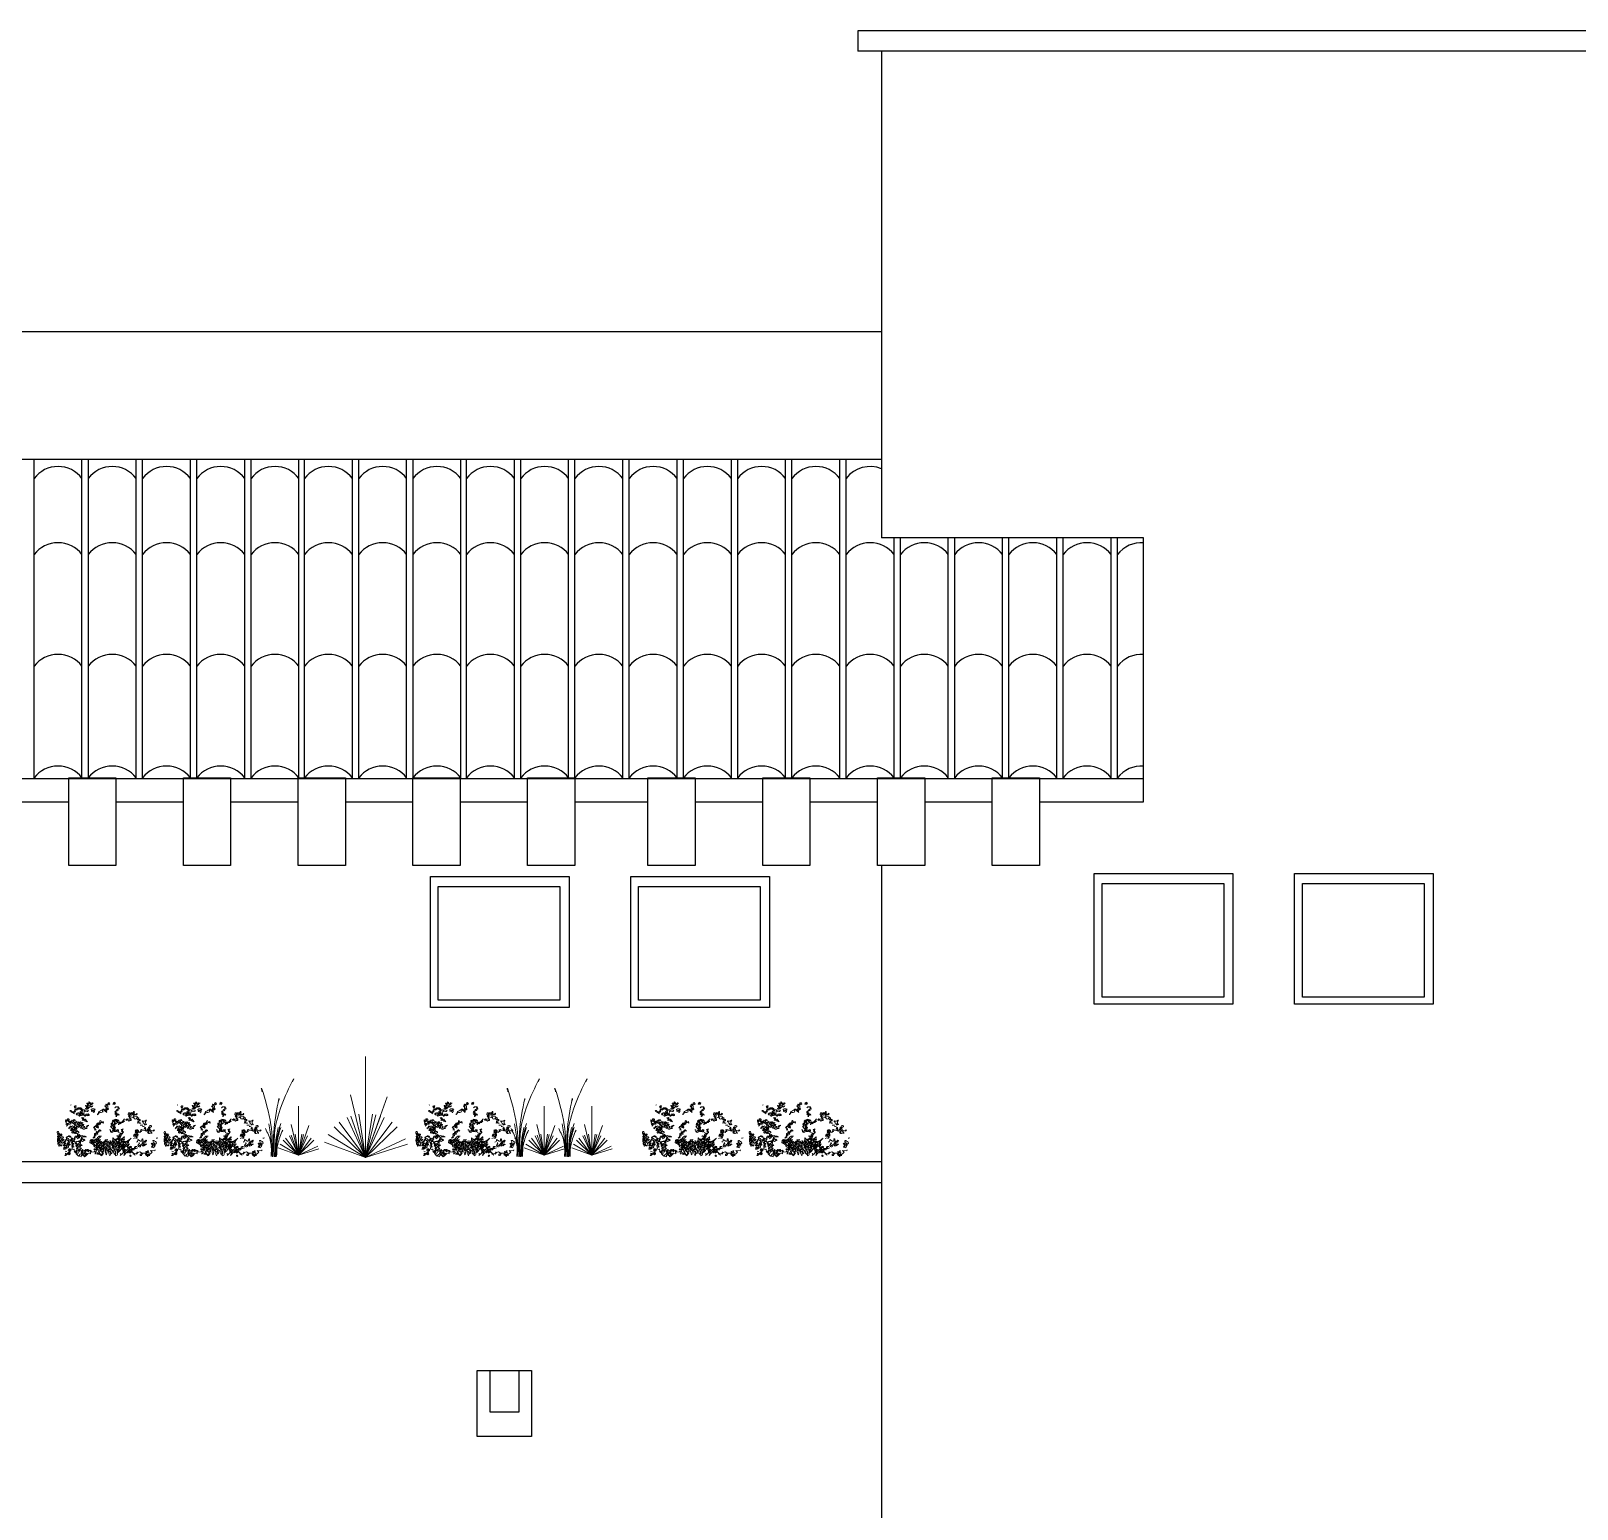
# Model space of a CAD drawing. Extents: x 152 to 700, y -120 to 84.
# Drawn here: x 223.679 to 228.525, y 76.977 to 81.61 of the extents above; entities that cross this region are included whole.
import ezdxf

# ---------------------------------------------------------------- set-up
doc = ezdxf.new("R2010")
doc.units = 0
doc.header["$LTSCALE"] = 0.03
doc.layers.get('0').update_dxf_attribs({"linetype": 'CONTINUOUS'})
doc.layers.add('MUEBLES', color=8, linetype='CONTINUOUS')
doc.layers.add('PISOS', color=31, linetype='CONTINUOUS')
doc.layers.add('VEJETACION', color=94, linetype='CONTINUOUS', lineweight=15)

# ---------------------------------------------------------------- blocks, each defined once
blk = doc.blocks.new('A$C01140E55')
at = {"layer": 'VEJETACION'}
for points in [[(0.239, 0.596, 0.094757), (0.176, 0.633, -0.699951), (0.201, 0.636, 0.222214), (0.218, 0.619, -0.480621), (0.244, 0.62), (0.244, 0.621)], [(0.232, 0.608, -1.044418), (0.237, 0.621, -0.323349), (0.245, 0.62), (0.246, 0.623), (0.254, 0.625, -0.840088), (0.274, 0.655, 0.4142), (0.279, 0.657, -0.154678), (0.292, 0.679), (0.293, 0.68)], [(0.262, 0.679), (0.256, 0.7, 0.123093), (0.266, 0.701, 0.499542), (0.238, 0.7), (0.251, 0.674, -0.074951), (0.289, 0.673, -0.294968), (0.344, 0.64, 0.096375), (0.32, 0.626), (0.323, 0.616, 0.398468), (0.309, 0.601, -0.659393), (0.325, 0.577, -0.217575), (0.313, 0.599, 0.649521), (0.267, 0.595, 0.661377), (0.277, 0.583)], [(0.323, 0.679), (0.331, 0.66, -0.489075), (0.324, 0.655), (0.297, 0.664, -0.380188), (0.283, 0.651, -0.181808), (0.262, 0.651, 0.224854), (0.257, 0.658, 0.162277), (0.244, 0.654), (0.238, 0.636), (0.246, 0.636)], [(0.289, 0.676), (0.289, 0.673), (0.289, 0.676), (0.286, 0.672, -0.162277), (0.308, 0.682, -0.516235), (0.349, 0.631), (0.349, 0.634)], [(0.299, 0.579), (0.305, 0.575, 0.54657), (0.309, 0.563, -0.272095), (0.337, 0.574), (0.372, 0.579, 0.677032), (0.37, 0.597), (0.377, 0.636), (0.392, 0.63, -0.248367), (0.415, 0.631, 0.452606), (0.434, 0.646), (0.392, 0.65, -0.333328), (0.384, 0.642, 0.430618), (0.359, 0.651), (0.344, 0.622)], [(0.394, 0.674, 0.566177), (0.402, 0.669, 0.534058), (0.421, 0.677, 0.630219), (0.406, 0.682), (0.393, 0.707, -0.679398), (0.403, 0.712), (0.435, 0.708)], [(0.411, 0.706, 0.926025), (0.409, 0.697, 0.286789), (0.432, 0.684), (0.435, 0.692, -0.120178), (0.414, 0.703)], [(0.419, 0.732), (0.414, 0.742), (0.413, 0.743, -0.240921), (0.442, 0.729), (0.445, 0.729, 0.236053), (0.442, 0.757, -0.5), (0.457, 0.729, 0.236053), (0.469, 0.721, 0.211075), (0.443, 0.764, 0.162277), (0.442, 0.755), (0.44, 0.755, -0.383194), (0.432, 0.742, -0.056625), (0.419, 0.744), (0.418, 0.744)], [(0.425, 0.71, 0.143021), (0.419, 0.729, -0.358047), (0.437, 0.717, 0.172546), (0.46, 0.71, -0.123093), (0.469, 0.696), (0.497, 0.709, -0.40274), (0.463, 0.692, 0.082748), (0.452, 0.7, -0.343094), (0.419, 0.667)], [(0.49, 0.739, 0.651581), (0.48, 0.749, -0.045349), (0.471, 0.719), (0.469, 0.721)], [(0.48, 0.625), (0.472, 0.659, -0.198578), (0.528, 0.662), (0.502, 0.644, 0.173447), (0.524, 0.638, -0.044205), (0.511, 0.618), (0.509, 0.614), (0.511, 0.612)], [(0.477, 0.721), (0.483, 0.725, -0.365204), (0.504, 0.744)], [(0.479, 0.634, -0.388977), (0.492, 0.646, -0.162277), (0.499, 0.621)], [(0.688, 0.615), (0.644, 0.654, 0.636124), (0.636, 0.626, -0.212875), (0.587, 0.619, -0.040161), (0.56, 0.582, -0.538727), (0.571, 0.599, -0.038391), (0.579, 0.628, 0.023422), (0.627, 0.653, -0.778931), (0.663, 0.642), (0.676, 0.63, -0.14267), (0.678, 0.682), (0.688, 0.678), (0.661, 0.702, -0.349304), (0.678, 0.711), (0.674, 0.731), (0.715, 0.722, -0.186783), (0.732, 0.729), (0.72, 0.754), (0.706, 0.751), (0.7, 0.727)], [(0.672, 0.702), (0.68, 0.697, 0.276978), (0.676, 0.704), (0.672, 0.702)], [(0.687, 0.619, -0.04158), (0.684, 0.648, 0.012192), (0.711, 0.66, 0.248367), (0.711, 0.668, -0.13884), (0.703, 0.705), (0.68, 0.725), (0.685, 0.733)], [(0.691, 0.669, -0.442368), (0.697, 0.67, -1.516525), (0.685, 0.666), (0.688, 0.668)], [(0.717, 0.738), (0.717, 0.747, 0.535172), (0.714, 0.742), (0.717, 0.729)], [(0.795, 0.757, 0.315994), (0.773, 0.731, -0.114075), (0.799, 0.726), (0.808, 0.743), (0.797, 0.755)], [(0.791, 0.745, -0.449051), (0.8, 0.745, -0.780762), (0.792, 0.737, -0.5), (0.788, 0.744)], [(0.822, 0.556, -0.61586), (0.858, 0.58, 0.591492), (0.819, 0.593), (0.812, 0.589, -0.334061), (0.827, 0.605), (0.811, 0.62, -0.300079), (0.835, 0.638), (0.847, 0.645), (0.833, 0.65, -0.24559), (0.856, 0.662), (0.863, 0.664, 0.064346), (0.849, 0.694), (0.813, 0.694), (0.801, 0.678, -0.216293), (0.829, 0.693, -0.89946), (0.831, 0.657, 0.265564), (0.823, 0.649, -0.5), (0.81, 0.633, 0.034439), (0.798, 0.626), (0.813, 0.608), (0.799, 0.592, 0.461777), (0.835, 0.592), (0.841, 0.589), (0.816, 0.571), (0.815, 0.56)], [(0.127, 0.483, 0.326447), (0.115, 0.49), (0.116, 0.493, -0.099014), (0.116, 0.499), (0.116, 0.503, -0.522827), (0.131, 0.501), (0.133, 0.5, -0.276978), (0.136, 0.489, -0.123093), (0.127, 0.482, -0.350769), (0.123, 0.472, 0.4142), (0.122, 0.466), (0.149, 0.463)], [(0.173, 0.391), (0.156, 0.404, -0.294098), (0.196, 0.398, -0.441696), (0.193, 0.379), (0.184, 0.365, 0.332855), (0.211, 0.373, -0.375732), (0.228, 0.366, 0.339447), (0.203, 0.337, 0.128281), (0.216, 0.327, -0.578079), (0.244, 0.321, 0.276978), (0.25, 0.325), (0.251, 0.333, 0.124008), (0.278, 0.319), (0.281, 0.329), (0.302, 0.335, 0.463104), (0.285, 0.353, -0.025284), (0.262, 0.384), (0.262, 0.388), (0.276, 0.395, -0.779266), (0.276, 0.429), (0.271, 0.445, 0.118973), (0.287, 0.453, 0.363647), (0.252, 0.483), (0.26, 0.46), (0.25, 0.453), (0.264, 0.426, -0.5), (0.268, 0.419, 0.970154), (0.286, 0.425), (0.287, 0.427), (0.299, 0.407, 0.208466), (0.311, 0.428, -0.5), (0.315, 0.428, 0.056854), (0.32, 0.406), (0.324, 0.41), (0.329, 0.393), (0.348, 0.411), (0.351, 0.391, 0.333328), (0.39, 0.391), (0.415, 0.395, 0.334427), (0.389, 0.396), (0.366, 0.401), (0.383, 0.423), (0.36, 0.428), (0.37, 0.449), (0.351, 0.451), (0.356, 0.476), (0.335, 0.473, 1.125015), (0.307, 0.466), (0.303, 0.461, -0.162277), (0.295, 0.486), (0.28, 0.483, 0.14122), (0.246, 0.505), (0.244, 0.518, 0.106674), (0.215, 0.503), (0.204, 0.508), (0.193, 0.487, 0.62291), (0.167, 0.485, -0.972748), (0.161, 0.502, 0.276978), (0.166, 0.52, 0.613373), (0.137, 0.519, -0.688248), (0.145, 0.498), (0.119, 0.514), (0.117, 0.509)], [(0.182, 0.407), (0.175, 0.424, -0.563461), (0.19, 0.423), (0.2, 0.418, -0.132751), (0.212, 0.429, 0.770752), (0.249, 0.435), (0.206, 0.491, 0.176163), (0.21, 0.475, -0.659393), (0.208, 0.467, -0.051254), (0.192, 0.478, 0.123093), (0.18, 0.487, 0.535172), (0.194, 0.456, -0.225418), (0.169, 0.455, 0.260452), (0.144, 0.441), (0.131, 0.428, 1.152542), (0.122, 0.45)], [(0.155, 0.462, 0.093063), (0.128, 0.453)], [(0.167, 0.471, 0.618027), (0.166, 0.475, 0.162277), (0.164, 0.471), (0.167, 0.466)], [(0.226, 0.487), (0.225, 0.485, -0.369919), (0.235, 0.506, -0.265564), (0.231, 0.496), (0.226, 0.487)], [(0.245, 0.468, -1), (0.239, 0.482), (0.246, 0.466)], [(0.315, 0.464, -0.480621), (0.32, 0.472, 0.516449), (0.34, 0.468, -0.249695), (0.34, 0.441, -0.105927), (0.354, 0.433), (0.341, 0.417), (0.319, 0.442, -0.054871), (0.302, 0.431, -0.192581), (0.296, 0.458), (0.314, 0.45), (0.315, 0.461)], [(0.34, 0.604, 0.021729), (0.353, 0.6, -0.356949), (0.361, 0.583, -0.482147), (0.348, 0.586), (0.324, 0.604), (0.338, 0.607), (0.34, 0.604)], [(0.419, 0.488), (0.391, 0.524), (0.359, 0.515), (0.371, 0.538, 0.323273), (0.339, 0.539), (0.342, 0.534, -1.034378), (0.351, 0.517), (0.348, 0.509, 0.280991), (0.378, 0.51), (0.391, 0.495, -0.26123), (0.41, 0.487)], [(0.412, 0.575, 0.453766), (0.395, 0.567, -0.265564), (0.381, 0.564, 0.264557), (0.397, 0.593), (0.428, 0.597, -0.415939), (0.444, 0.575), (0.44, 0.575)], [(0.435, 0.437), (0.436, 0.437, 0.20787), (0.411, 0.412), (0.403, 0.407, -0.455139), (0.435, 0.438), (0.435, 0.437)], [(0.417, 0.574, 0.366302), (0.435, 0.575), (0.437, 0.575), (0.435, 0.576, 1.810471), (0.415, 0.576, 0.099014), (0.427, 0.575), (0.429, 0.575)], [(0.524, 0.392), (0.505, 0.402, -0.357925), (0.534, 0.428, -0.02861), (0.558, 0.467, -0.284912), (0.594, 0.471, -0.072906), (0.594, 0.498, -0.350769), (0.604, 0.502), (0.614, 0.482), (0.639, 0.49), (0.643, 0.468, -0.042465), (0.627, 0.478, 0.482147), (0.601, 0.458), (0.596, 0.454)], [(0.586, 0.455, -0.618027), (0.58, 0.462, -0.649872), (0.593, 0.454), (0.593, 0.452, 0.048447), (0.563, 0.439, 0.291199), (0.563, 0.433, -0.493149), (0.568, 0.397, -0.073044), (0.538, 0.416, 0.819794), (0.516, 0.407, 0.07692), (0.532, 0.382, 0.333328), (0.532, 0.388), (0.529, 0.39)], [(0.547, 0.439, -0.302765), (0.553, 0.44), (0.563, 0.416, -0.816528), (0.552, 0.417), (0.545, 0.438)], [(0.563, 0.464, 0.326447), (0.556, 0.452, 1.475342), (0.565, 0.462)], [(0.805, 0.432, -0.243835), (0.796, 0.428, -0.263626), (0.789, 0.42), (0.809, 0.409), (0.788, 0.391, -0.535172), (0.786, 0.387, 0.371796), (0.779, 0.365, -0.090164), (0.773, 0.341, -0.594772), (0.74, 0.366, 0.312363), (0.735, 0.375), (0.725, 0.375)], [(0.806, 0.521, -0.4021), (0.865, 0.479, 0.236053), (0.87, 0.472, -0.350769), (0.9, 0.484), (0.92, 0.508, -0.513931), (0.938, 0.525, 0.519897), (0.933, 0.491), (0.912, 0.49), (0.915, 0.475), (0.889, 0.476, -0.233566), (0.883, 0.459), (0.874, 0.467, -0.081039), (0.85, 0.451), (0.848, 0.451), (0.85, 0.451, -0.147995), (0.854, 0.467, 0.442368), (0.85, 0.481, 0.265564), (0.834, 0.473, 0.169403), (0.811, 0.454), (0.802, 0.46, 0.349014), (0.803, 0.482, 0.066803), (0.788, 0.511, 0.501038), (0.765, 0.489), (0.772, 0.473, 0.492294), (0.747, 0.451, -0.5), (0.758, 0.436, -0.4142), (0.741, 0.428, 0.138321), (0.77, 0.39, -0.529709), (0.749, 0.35)], [(0.77, 0.39, 0.333328), (0.773, 0.394, -0.5), (0.777, 0.401), (0.795, 0.407), (0.777, 0.421, -0.099014), (0.78, 0.434), (0.786, 0.434, 0.663971), (0.797, 0.43, 0.376755), (0.781, 0.45), (0.757, 0.462, 0.5), (0.757, 0.455, -0.682281), (0.751, 0.421), (0.754, 0.409)], [(0.801, 0.521), (0.802, 0.52, -1.00415), (0.788, 0.505, 1.247116), (0.784, 0.487), (0.799, 0.459), (0.787, 0.456), (0.799, 0.445)], [(0.82, 0.519, 0.54657), (0.816, 0.506, 0.310577), (0.835, 0.483), (0.84, 0.5, -0.131805), (0.829, 0.504), (0.825, 0.519)], [(1.14, 0.478), (1.13, 0.483, -0.157089), (1.147, 0.511, 0.333328), (1.121, 0.514, -0.128128), (1.105, 0.541, -0.797302), (1.064, 0.541), (1.055, 0.551, -0.408356), (1.034, 0.552), (1.012, 0.56, 0.259506), (1.025, 0.525), (1.025, 0.506, 0.302765), (0.995, 0.497), (0.974, 0.519), (0.957, 0.505), (0.953, 0.513), (0.969, 0.527), (1.022, 0.516, 0.117401), (1.003, 0.539, 0.173203), (0.99, 0.568), (1.007, 0.568, 0.806671), (0.993, 0.583, -0.276978), (0.984, 0.589), (0.989, 0.611, -0.330963), (1.023, 0.596), (1.04, 0.603, -0.419418), (1.025, 0.576), (1.003, 0.602), (1.025, 0.605), (1.026, 0.615), (1.038, 0.612)], [(1.042, 0.611, 0.600372), (1.058, 0.628, -0.753342), (1.07, 0.616), (1.073, 0.584, 0.194229), (1.105, 0.604, -0.678314), (1.096, 0.583, 0.051498), (1.057, 0.572, 0.881622), (1.069, 0.556), (1.107, 0.559, -0.201935), (1.115, 0.544), (1.132, 0.539), (1.131, 0.536, 0.881622), (1.142, 0.52, -1.244614), (1.135, 0.5, 0.436066), (1.121, 0.487), (1.116, 0.469, -0.359619), (1.139, 0.471, 0.522507), (1.159, 0.472)], [(1.061, 0.615, -0.434998), (1.055, 0.58, -0.383423), (1.061, 0.615)], [(1.225, 0.505), (1.219, 0.494, -0.4142), (1.226, 0.492, 0.112411), (1.228, 0.459, -0.302765), (1.236, 0.455, -0.099014), (1.241, 0.45, -0.357651), (1.222, 0.447, -0.463791), (1.208, 0.446, 0.593826), (1.193, 0.468), (1.191, 0.485, -0.62767), (1.183, 0.501, 0.457672), (1.194, 0.494, 0.184982), (1.22, 0.501), (1.235, 0.507), (1.238, 0.509), (1.229, 0.497)], [(1.345, 0.359, -0.369919), (1.324, 0.361, 0.264481), (1.292, 0.36), (1.304, 0.334, -0.666656), (1.27, 0.34, 0.123093), (1.281, 0.372), (1.292, 0.379, -0.027252), (1.278, 0.407, -0.720749), (1.281, 0.41), (1.291, 0.406, 0.03653), (1.308, 0.418, 0.769547), (1.29, 0.433), (1.275, 0.431)], [(0.007, 0.31, 0.475967), (0.017, 0.322, 0.663971), (0.01, 0.325), (0.003, 0.325, -0.578598), (0.018, 0.353), (0.024, 0.327, -0.062256), (0.034, 0.321, 0.15036), (0.029, 0.308), (0.036, 0.305, -0.28447), (0.056, 0.32, -0.892212), (0.055, 0.294, 0.789642), (0.061, 0.275, -0.497391), (0.089, 0.27, -0.176483), (0.066, 0.25, 0.748825), (0.09, 0.242), (0.098, 0.24, -0.225281), (0.078, 0.226, -0.647598), (0.056, 0.223, 0.955292), (0.06, 0.2), (0.072, 0.19), (0.064, 0.164, -1), (0.053, 0.156, 0.125122), (0.029, 0.147, -0.137939), (0.023, 0.162, -0.062256), (0.01, 0.177, -0.18132), (0.013, 0.192, -0.210037), (0.01, 0.268), (0.004, 0.283), (0.021, 0.3), (0.005, 0.311)], [(0.023, 0.266), (0.021, 0.266), (0.018, 0.257, -0.38205), (0.024, 0.249, -0.618027), (0.028, 0.241, -1.341293), (0.013, 0.246, 0.132751), (0.031, 0.261), (0.026, 0.264)], [(0.053, 0.308, -0.637756), (0.033, 0.298), (0.05, 0.307)], [(0.043, 0.272, -0.432632), (0.055, 0.233), (0.042, 0.224, -0.173904), (0.042, 0.267), (0.043, 0.269)], [(0.328, 0.233, 0.068298), (0.352, 0.215), (0.391, 0.232, 0.035156), (0.372, 0.244), (0.363, 0.233), (0.351, 0.261, -0.984375), (0.361, 0.28), (0.407, 0.28, 0.108856), (0.372, 0.288), (0.348, 0.294, -0.448303), (0.307, 0.31), (0.281, 0.318), (0.282, 0.29), (0.249, 0.288, 0.080551), (0.234, 0.252, -0.524551), (0.215, 0.257, 0.59317), (0.194, 0.245), (0.163, 0.236, 0.390503), (0.141, 0.261, -0.868866), (0.147, 0.278), (0.171, 0.282, 0.173203), (0.193, 0.268, 0.499069), (0.16, 0.29, -0.72995), (0.146, 0.283, 0.115616), (0.127, 0.273, 0.276978), (0.139, 0.252, 0.033035), (0.111, 0.228, -0.228363), (0.083, 0.202, 0.456192), (0.104, 0.19, -0.433426), (0.089, 0.167, 1.078903), (0.102, 0.156, -0.36409), (0.134, 0.142, -0.580322), (0.103, 0.122), (0.123, 0.136), (0.108, 0.137, 0.321106), (0.087, 0.108, 0.566177), (0.094, 0.106, -0.211075), (0.112, 0.106, 0.243835), (0.131, 0.122, -0.145935), (0.15, 0.127, 0.321701), (0.156, 0.155, -0.013153), (0.176, 0.168, 0.333328), (0.179, 0.176, -0.053406), (0.148, 0.17, -1.029831), (0.159, 0.185, 0.141342), (0.178, 0.19, -0.23027), (0.162, 0.211), (0.187, 0.225), (0.185, 0.232), (0.177, 0.227, -0.215332), (0.197, 0.204, -0.302765), (0.205, 0.182, 0.214661), (0.235, 0.137, -0.032745), (0.214, 0.135, 1.185196), (0.231, 0.108, -0.115112), (0.238, 0.095, 0.379791), (0.251, 0.081, 0.362045), (0.271, 0.091)], [(0.15, 0.227), (0.15, 0.225), (0.152, 0.224, -0.051575), (0.147, 0.232, -0.580322), (0.158, 0.226, 0.442368), (0.157, 0.219, -0.445358), (0.148, 0.2, -0.177689), (0.133, 0.176, 0.15036), (0.138, 0.163), (0.144, 0.152), (0.103, 0.166, 0.019806), (0.121, 0.195, 0.195877), (0.107, 0.196, -0.32045), (0.095, 0.2), (0.122, 0.223, -0.171616), (0.129, 0.239, -0.427887), (0.14, 0.232), (0.147, 0.228)], [(0.21, 0.248), (0.208, 0.25, 0.940445), (0.222, 0.22), (0.211, 0.246)], [(0.244, 0.368, -0.033035), (0.273, 0.343, -0.399994), (0.254, 0.343, -0.122452), (0.217, 0.341, 0.012192), (0.254, 0.376, 0.056335), (0.241, 0.392, 0.100357), (0.222, 0.413), (0.2, 0.404), (0.217, 0.391), (0.204, 0.38, 0.349121), (0.223, 0.378), (0.239, 0.378), (0.244, 0.368)], [(0.23, 0.163), (0.212, 0.177), (0.23, 0.184, -0.43013), (0.212, 0.204, -0.263626), (0.218, 0.213), (0.242, 0.207, 0.489075), (0.238, 0.221, -0.178345), (0.233, 0.229, -0.14975), (0.252, 0.251, -0.856918), (0.263, 0.275, -0.338852), (0.284, 0.25), (0.283, 0.248, -0.055374), (0.298, 0.264), (0.308, 0.265, 0.195877), (0.308, 0.28, -0.724503), (0.332, 0.277, -0.43483), (0.33, 0.247, 0.345184), (0.33, 0.219, -0.544022), (0.318, 0.211), (0.315, 0.209, -0.362045), (0.324, 0.185, 0.396576), (0.325, 0.168, 0.236053), (0.338, 0.166), (0.345, 0.158, 0.401123), (0.319, 0.145), (0.326, 0.141), (0.308, 0.119, 0.137604), (0.336, 0.12, 0.396027), (0.332, 0.078, 0.180374), (0.351, 0.101, -0.463791), (0.357, 0.093), (0.358, 0.081, 0.051575), (0.374, 0.09), (0.384, 0.086, -0.023788), (0.395, 0.104), (0.404, 0.102, 0.368179), (0.411, 0.079, 0.264557), (0.415, 0.1), (0.419, 0.102)], [(0.244, 0.403), (0.241, 0.409, -0.309357), (0.253, 0.409, -0.468369), (0.259, 0.397, -0.763794), (0.248, 0.397), (0.246, 0.4)], [(0.277, 0.215, 0.203552), (0.247, 0.193), (0.26, 0.183), (0.257, 0.174), (0.265, 0.168), (0.258, 0.153, -0.169113), (0.273, 0.129)], [(0.26, 0.282), (0.276, 0.276, 0.5), (0.276, 0.283), (0.265, 0.282)], [(0.263, 0.117, 0.179703), (0.307, 0.148, 1.048752), (0.306, 0.167, 0.319077), (0.282, 0.181), (0.271, 0.179), (0.26, 0.198, -0.261322), (0.304, 0.219, 0.45993), (0.319, 0.226), (0.324, 0.234)], [(0.285, 0.216, 0.15036), (0.294, 0.213, -0.384125), (0.312, 0.194), (0.276, 0.168), (0.272, 0.157, 0.045349), (0.287, 0.158), (0.292, 0.16)], [(0.292, 0.283, -0.350769), (0.301, 0.299, -0.561172), (0.292, 0.274), (0.292, 0.28)], [(0.34, 0.249, 0.292984), (0.338, 0.237), (0.343, 0.235), (0.34, 0.251)], [(0.612, 0.286), (0.611, 0.288, 0.262833), (0.561, 0.269), (0.553, 0.254, 0.194489), (0.515, 0.227), (0.529, 0.217), (0.484, 0.184, -0.535172), (0.483, 0.191), (0.504, 0.21), (0.499, 0.215, -0.445358), (0.467, 0.201, -0.112671), (0.499, 0.221, 0.498764), (0.499, 0.238, 0.269211), (0.458, 0.229), (0.455, 0.196), (0.506, 0.166, 0.212448), (0.516, 0.14), (0.537, 0.132, -0.669449), (0.56, 0.114, 0.362045), (0.542, 0.122, -1.319412), (0.526, 0.109, 0.480621), (0.511, 0.104, -0.538818), (0.514, 0.071), (0.511, 0.071)], [(0.494, 0.23, 0.541687), (0.487, 0.235, 0.576218), (0.471, 0.22), (0.491, 0.229)], [(0.61, 0.358, -0.140045), (0.599, 0.372, 0.57489), (0.578, 0.366), (0.563, 0.349, 0.29335), (0.539, 0.343), (0.54, 0.321), (0.53, 0.325, 0.477875), (0.517, 0.309, -0.21463), (0.515, 0.289, -0.178345), (0.499, 0.264), (0.498, 0.26, 0.217789), (0.522, 0.272), (0.516, 0.292), (0.536, 0.291), (0.531, 0.313), (0.564, 0.316, 0.213028), (0.548, 0.337, -0.817993), (0.561, 0.343, 0.658905), (0.585, 0.362), (0.596, 0.361)], [(0.557, 0.247, 0.162277), (0.539, 0.24, 0.463791), (0.532, 0.232), (0.533, 0.231), (0.55, 0.235, -0.058853), (0.537, 0.209, 0.588898), (0.563, 0.246), (0.56, 0.247)], [(0.665, 0.125), (0.659, 0.114), (0.646, 0.119), (0.644, 0.153, -0.355026), (0.643, 0.169, 0.788391), (0.666, 0.2), (0.655, 0.186, -0.312881), (0.637, 0.21, -0.116058), (0.618, 0.197, -0.265564), (0.614, 0.2, 0.226822), (0.613, 0.214, 0.49527), (0.605, 0.211, 0.295303), (0.601, 0.193, -0.346893), (0.58, 0.158), (0.594, 0.15), (0.599, 0.16, -0.244461), (0.58, 0.191, 0.215332), (0.592, 0.201, -0.236053), (0.605, 0.238), (0.594, 0.235, -0.59729), (0.577, 0.231), (0.58, 0.249), (0.577, 0.25)], [(0.77, 0.157, -0.149368), (0.779, 0.175, 0.589905), (0.758, 0.191), (0.756, 0.197, 0.490158), (0.736, 0.184, -1.060547), (0.728, 0.201, 0.776093), (0.735, 0.224, 0.142365), (0.7, 0.208), (0.691, 0.219), (0.699, 0.24), (0.664, 0.234, -0.50354), (0.663, 0.21, 0.628937), (0.65, 0.216, -0.265564), (0.643, 0.183, -0.169571), (0.662, 0.151, -0.119873), (0.658, 0.128), (0.671, 0.125)], [(0.688, 0.207), (0.688, 0.205, -0.602081), (0.68, 0.229), (0.688, 0.207)], [(0.76, 0.177, -0.931778), (0.748, 0.162, -0.45929), (0.763, 0.198, -0.660172), (0.772, 0.226), (0.773, 0.262, -0.442368), (0.781, 0.256, 0.4142), (0.785, 0.249), (0.807, 0.246, 0.219635), (0.814, 0.238), (0.843, 0.266, -0.333328), (0.846, 0.264), (0.816, 0.216), (0.831, 0.215), (0.81, 0.191, 0.188675), (0.834, 0.176), (0.835, 0.177), (0.836, 0.176, -0.420059), (0.851, 0.217), (0.873, 0.2, 0.685608), (0.885, 0.234), (0.882, 0.248, 0.263565), (0.927, 0.279, -0.49028), (0.929, 0.263), (0.924, 0.243, -0.205246), (0.936, 0.24), (0.935, 0.23)], [(0.772, 0.212), (0.771, 0.217, 0.663971), (0.768, 0.208), (0.771, 0.208), (0.771, 0.203)], [(0.79, 0.184), (0.782, 0.201, 0.065445), (0.79, 0.243, -0.659393), (0.8, 0.24, -0.236053), (0.807, 0.229), (0.79, 0.184)], [(0.845, 0.377), (0.834, 0.38, -0.35936), (0.796, 0.352, -0.872879), (0.79, 0.356), (0.789, 0.388, -0.762802), (0.803, 0.376, -0.205246), (0.801, 0.363), (0.803, 0.353)], [(0.811, 0.354), (0.831, 0.348, -0.510468), (0.86, 0.334), (0.87, 0.329)], [(0.85, 0.282, 0.4142), (0.856, 0.295, -0.085083), (0.866, 0.311, 0.409286), (0.882, 0.311), (0.874, 0.327, -0.286789), (0.89, 0.323, -0.035156), (0.909, 0.335), (0.91, 0.341), (0.894, 0.352, 0.308105), (0.901, 0.363), (0.888, 0.378, -0.220123), (0.904, 0.38), (0.906, 0.378), (0.911, 0.383, 0.907883), (0.905, 0.371, 0.222046), (0.918, 0.342, -0.523941), (0.909, 0.335), (0.877, 0.289, -0.099014), (0.882, 0.283, -0.106323), (0.865, 0.248, -0.326889), (0.868, 0.223), (0.867, 0.222), (0.841, 0.245), (0.862, 0.264, -0.165176), (0.873, 0.29, -0.200851), (0.867, 0.273, -0.173203), (0.849, 0.28), (0.835, 0.292, 0.236053), (0.83, 0.288), (0.826, 0.29)], [(0.851, 0.361, -0.178345), (0.841, 0.367, -0.817993), (0.853, 0.374), (0.85, 0.365)], [(0.901, 0.15), (0.872, 0.134), (0.857, 0.083, 0.621735), (0.848, 0.059), (0.876, 0.09, -0.145264), (0.89, 0.115, -0.318115), (0.898, 0.132), (0.914, 0.169, 0.4142), (0.885, 0.172, -0.3983), (0.921, 0.224)], [(0.852, 0.237, 0.659393), (0.856, 0.254, 0.139038), (0.851, 0.239), (0.852, 0.237)], [(1.028, 0.26, -0.032425), (0.977, 0.222, 0.210526), (0.935, 0.193, 0.557053), (0.925, 0.163, -0.431534), (0.939, 0.172, 0.015289), (0.89, 0.112, 0.162277), (0.898, 0.106, -0.030579), (0.94, 0.152, -0.355026), (0.945, 0.145, -0.161758), (0.925, 0.118), (0.906, 0.098, -0.32045), (0.915, 0.072, -0.099014), (0.914, 0.062, -0.46698), (0.91, 0.05), (0.876, 0.018)], [(0.916, 0.212, 0.240036), (0.919, 0.192, 0.2379), (0.934, 0.217), (0.908, 0.209), (0.915, 0.183), (0.905, 0.177, -0.236053), (0.906, 0.172, -0.178345), (0.88, 0.152), (0.878, 0.144, -0.026764), (0.898, 0.148), (0.896, 0.149)], [(0.899, 0.232), (0.899, 0.238), (0.903, 0.236, 0.302765), (0.905, 0.244, 0.265564), (0.901, 0.248), (0.899, 0.241)], [(0.914, 0.248, 0.195877), (0.914, 0.233, 0.4142), (0.918, 0.233), (0.914, 0.249)], [(1.018, 0.251), (0.988, 0.218, -0.63649), (0.976, 0.191, 0.04776), (0.951, 0.153, 0.639832), (0.972, 0.152), (0.978, 0.156, -0.689148), (1.006, 0.176, 0.369919), (0.989, 0.163, 0.225418), (0.99, 0.151), (0.975, 0.143, 0.638885), (0.994, 0.13, -0.813461), (0.997, 0.104), (0.925, 0.017, -0.173706), (0.994, 0.127, -0.490295), (1.03, 0.145), (1.022, 0.13, -0.489075), (1.03, 0.115), (1.068, 0.12), (1.073, 0.116)], [(1.057, 0.256), (1.078, 0.266, 0.25), (1.103, 0.259, 0.663467), (1.101, 0.281, -0.148178), (1.108, 0.296), (1.119, 0.288, 0.057068), (1.122, 0.316, -0.099014), (1.112, 0.328), (1.129, 0.34)], [(1.072, 0.288), (1.059, 0.287, -0.159866), (1.072, 0.315, -0.443787), (1.105, 0.302, 1.153), (1.109, 0.319), (1.081, 0.344, 0.251633), (1.092, 0.356), (1.083, 0.371, -0.035156), (1.114, 0.377), (1.117, 0.377, 0.326782), (1.128, 0.363, 0.618027), (1.148, 0.34, -0.102722), (1.163, 0.36, 0.333328), (1.154, 0.375, -0.346832), (1.185, 0.372, -0.064789), (1.223, 0.363, 0.5), (1.233, 0.365, 0.287735), (1.223, 0.388), (1.224, 0.392)], [(1.098, 0.257, 0.559616), (1.075, 0.289, -0.630219), (1.073, 0.307, -0.808411), (1.089, 0.294), (1.085, 0.291)], [(1.121, 0.365, -0.489075), (1.1, 0.34, 0.257034), (1.094, 0.368, -0.076462), (1.116, 0.366), (1.12, 0.365)], [(1.099, 0.205, 0.444092), (1.118, 0.232, -0.197815), (1.121, 0.239), (1.155, 0.218, 0.607483), (1.176, 0.234), (1.177, 0.239), (1.182, 0.231, 0.589737), (1.182, 0.247, -0.60791), (1.19, 0.244), (1.192, 0.219, -0.177399), (1.206, 0.206), (1.232, 0.205), (1.241, 0.224, 0.765594), (1.225, 0.223, 0.420074), (1.21, 0.209), (1.213, 0.207), (1.204, 0.214)], [(1.177, 0.375, 0.092926), (1.166, 0.37), (1.17, 0.351), (1.159, 0.345)], [(1.178, 0.25, -0.173203), (1.175, 0.244)], [(1.185, 0.42, -0.247742), (1.225, 0.406, 0.207977), (1.225, 0.396), (1.229, 0.395)], [(1.22, 0.398), (1.209, 0.4, 0.37204), (1.219, 0.384), (1.224, 0.373), (1.219, 0.37)], [(1.227, 0.216, 1), (1.223, 0.212), (1.225, 0.21), (1.227, 0.216)], [(1.299, 0.411), (1.294, 0.41, 0.686798), (1.265, 0.406), (1.274, 0.386, 0.648468), (1.25, 0.376, -0.37442), (1.272, 0.353), (1.251, 0.362, -0.236053), (1.25, 0.359), (1.246, 0.359), (1.246, 0.356), (1.241, 0.356, -0.4142), (1.243, 0.359)], [(1.303, 0.364, 0.656815), (1.31, 0.346, -0.053406), (1.313, 0.327), (1.308, 0.325)], [(1.345, 0.192), (1.328, 0.137), (1.321, 0.135), (1.318, 0.149), (1.336, 0.167, 0.182709), (1.361, 0.169, 0.162277), (1.364, 0.167), (1.349, 0.157, -0.442368), (1.351, 0.144), (1.342, 0.126), (1.307, 0.136), (1.324, 0.169), (1.306, 0.186), (1.314, 0.189, 0.608597), (1.327, 0.184), (1.329, 0.185, -0.302765), (1.335, 0.202), (1.325, 0.223, -0.435272), (1.346, 0.221, -0.199997), (1.374, 0.203, -0.39035), (1.371, 0.182), (1.354, 0.179), (1.345, 0.193), (1.345, 0.192)], [(1.331, 0.364, -0.132751), (1.344, 0.375, -0.5), (1.344, 0.372), (1.342, 0.371), (1.349, 0.36)], [(1.398, 0.262, -0.081085), (1.372, 0.257)], [(0.037, 0.199, 0.975662), (0.03, 0.172), (0.043, 0.162, 0.17128), (0.037, 0.196)], [(0.117, 0.044, -0.236053), (0.116, 0.049, -1.2724), (0.113, 0.018), (0.107, 0.024), (0.124, 0.03), (0.118, 0.041)], [(0.148, 0.057, -0.701004), (0.15, 0.035, -0.468369), (0.144, 0.053), (0.148, 0.057)], [(0.168, 0.097, 0.403595), (0.18, 0.106, 0.566177), (0.165, 0.109, 0.2939), (0.153, 0.09), (0.165, 0.095)], [(0.174, 0.076, 0.335266), (0.195, 0.105), (0.166, 0.079, -0.380188), (0.178, 0.066, -0.218826), (0.158, 0.057, -0.173203), (0.164, 0.071), (0.173, 0.072)], [(0.174, 0.057, -0.632828), (0.173, 0.032, -0.388977), (0.161, 0.031), (0.173, 0.055)], [(0.207, 0.154, 0.25296), (0.197, 0.147), (0.212, 0.147), (0.209, 0.152)], [(0.243, 0.072), (0.242, 0.076), (0.238, 0.07, 0.4142), (0.242, 0.068), (0.242, 0.069)], [(0.271, 0.073), (0.28, 0.07), (0.26, 0.046, 0.693726), (0.289, 0.053, 0.640244), (0.294, 0.082, 0.209961), (0.288, 0.12, 0.4142), (0.276, 0.115, 0.502121), (0.282, 0.093, -0.199463), (0.25, 0.057, -0.690872), (0.271, 0.073)], [(0.286, 0.159), (0.287, 0.158, 0.247803), (0.271, 0.135)], [(0.315, 0.101), (0.312, 0.102, 0.132751), (0.301, 0.089, 0.236053), (0.306, 0.087), (0.313, 0.098)], [(0.328, 0.055), (0.328, 0.057, -0.669312), (0.34, 0.047), (0.331, 0.04), (0.328, 0.052)], [(0.349, 0.078, 0.437042), (0.336, 0.063, 1.073196), (0.35, 0.074), (0.35, 0.075)], [(0.382, 0.068, 0.323349), (0.39, 0.069, 0.697281), (0.388, 0.078), (0.382, 0.067), (0.392, 0.062, -0.421158), (0.379, 0.039), (0.368, 0.043, 0.400543), (0.368, 0.02), (0.39, 0.024, 0.60791), (0.385, 0.036, -0.092926), (0.379, 0.05, -0.257919), (0.372, 0.07), (0.373, 0.072), (0.382, 0.068)], [(0.403, 0.042), (0.398, 0.044, 0.784103), (0.419, 0.035), (0.406, 0.041)], [(0.413, 0.048, 0.099014), (0.407, 0.053, 0.895035), (0.416, 0.044), (0.415, 0.045)], [(0.424, 0.096), (0.423, 0.104, -0.775711), (0.435, 0.082), (0.434, 0.072, -0.566177), (0.426, 0.077), (0.424, 0.093)], [(0.531, 0.199, 0.456619), (0.505, 0.187, 0.205246), (0.502, 0.174), (0.519, 0.183, -0.146759), (0.516, 0.164), (0.518, 0.147, 0.245285), (0.54, 0.177), (0.553, 0.185), (0.533, 0.197)], [(0.526, 0.049), (0.531, 0.049, -0.236053), (0.532, 0.044, -0.4142), (0.527, 0.042), (0.522, 0.047), (0.523, 0.048)], [(0.537, 0.096), (0.536, 0.096), (0.548, 0.088, 0.643906), (0.555, 0.061, 0.101837), (0.581, 0.031, 0.105927), (0.579, 0.057, 0.22554), (0.566, 0.092, 0.4142), (0.57, 0.101, 0.580322), (0.547, 0.099), (0.537, 0.096)], [(0.55, 0.157, 0.741867), (0.542, 0.16, 0.6409), (0.549, 0.143), (0.55, 0.154)], [(0.569, 0.138), (0.569, 0.125, 1.877945), (0.567, 0.141, -0.4142), (0.558, 0.151), (0.549, 0.174, -0.674286), (0.569, 0.148), (0.569, 0.145)], [(0.563, 0.19, -0.5), (0.571, 0.19, -0.582718), (0.569, 0.181), (0.567, 0.181), (0.562, 0.189)], [(0.612, 0.133), (0.611, 0.127), (0.614, 0.129, -0.242218), (0.617, 0.087), (0.609, 0.112, -0.092926), (0.601, 0.095), (0.598, 0.096), (0.596, 0.12), (0.584, 0.108, -0.309006), (0.595, 0.136), (0.61, 0.122), (0.611, 0.124)], [(0.587, 0.086, -0.195694), (0.611, 0.076), (0.643, 0.053), (0.618, 0.021, -0.258652), (0.585, 0.085)], [(0.61, 0.162), (0.635, 0.152), (0.62, 0.135, -0.284134), (0.61, 0.162), (0.609, 0.163), (0.61, 0.162)], [(0.627, 0.194, -0.630219), (0.637, 0.184, -0.40654), (0.622, 0.16, -0.689621), (0.627, 0.194)], [(0.626, 0.077), (0.626, 0.08, -0.236053), (0.63, 0.081), (0.632, 0.077), (0.629, 0.075), (0.634, 0.073)], [(0.632, 0.126, 0.305054), (0.635, 0.105), (0.649, 0.068, 0.208984), (0.632, 0.126)], [(0.682, 0.105), (0.68, 0.104), (0.682, 0.104), (0.682, 0.099, 0.099014), (0.676, 0.104), (0.664, 0.095, -0.428558), (0.691, 0.121, -0.211655), (0.682, 0.105)], [(0.693, 0.087), (0.684, 0.03, -0.216599), (0.67, 0.09, -0.447189), (0.697, 0.084), (0.703, 0.082), (0.699, 0.096), (0.695, 0.091)], [(0.693, 0.165, -0.297256), (0.68, 0.128, -0.782791), (0.688, 0.156), (0.691, 0.162)], [(0.731, 0.134), (0.746, 0.115, -0.204086), (0.732, 0.114), (0.731, 0.099, -0.226822), (0.717, 0.128), (0.717, 0.132, 0.749039), (0.729, 0.163, -0.077942), (0.712, 0.204, 0.34404), (0.68, 0.173), (0.697, 0.184, -0.080353), (0.705, 0.164), (0.725, 0.137)], [(0.702, 0.129), (0.697, 0.14), (0.703, 0.143, -0.195877), (0.702, 0.129)], [(0.715, 0.084, -0.523941), (0.708, 0.093), (0.709, 0.108, -0.5), (0.717, 0.101, 0.072708), (0.715, 0.05, 0.077194), (0.731, 0.015, 0.423996), (0.715, 0.084)], [(0.757, 0.043, -0.356445), (0.751, 0.109, -0.241074), (0.758, 0.048)], [(0.765, 0.171, -0.272202), (0.766, 0.14, -0.236053), (0.761, 0.125), (0.759, 0.119)], [(0.772, 0.118, -0.079437), (0.778, 0.156), (0.786, 0.168, -0.618027), (0.788, 0.165), (0.772, 0.118)], [(0.788, 0.091, -0.35614), (0.791, 0.104, 0.302765), (0.786, 0.113), (0.784, 0.114), (0.788, 0.131, -0.618027), (0.786, 0.133), (0.791, 0.15, -0.499023), (0.786, 0.078, 0.420273), (0.791, 0.043), (0.799, 0.035, 0.254562), (0.8, 0.083), (0.796, 0.084)], [(0.831, 0.16), (0.847, 0.163, -0.352936), (0.847, 0.131, -0.5103), (0.82, 0.104), (0.811, 0.016, 0.554825), (0.835, 0.042), (0.838, 0.102, -0.628204), (0.832, 0.133, -0.044617), (0.829, 0.153, 0.4142), (0.831, 0.16, 0.205246), (0.818, 0.163), (0.802, 0.186, 0.298126), (0.81, 0.136), (0.831, 0.16)], [(0.844, 0.181, -0.592255), (0.85, 0.205, -0.099731), (0.845, 0.184), (0.844, 0.181)], [(0.855, 0.119, -0.174072), (0.879, 0.188, -0.088486), (0.858, 0.124)], [(0.858, 0.196, -0.4142), (0.861, 0.202, -0.738571), (0.856, 0.173), (0.857, 0.193)], [(0.875, 0.038, -0.368179), (0.883, 0.045), (0.881, 0.046)], [(0.941, 0.109, 0.4142), (0.928, 0.093, -0.198578), (0.946, 0.102, -0.4142), (0.953, 0.085), (0.953, 0.083, 0.297668), (0.925, 0.061), (0.915, 0.062)], [(0.939, 0.096, -0.109482), (0.921, 0.076), (0.917, 0.071)], [(0.93, 0.202, -0.062256), (0.935, 0.193, -0.882339), (0.951, 0.177), (0.946, 0.152)], [(0.962, 0.21), (0.965, 0.21, -0.707504), (0.954, 0.203), (0.96, 0.208)], [(0.971, 0.204, -0.380188), (0.978, 0.21), (0.98, 0.203), (0.971, 0.197), (0.971, 0.201)], [(0.982, 0.063), (0.978, 0.056, 0.45993), (0.984, 0.061), (0.984, 0.062)], [(0.988, 0.072, -0.632065), (0.995, 0.064), (0.995, 0.06), (1.007, 0.075, -0.680847), (1.01, 0.067), (1.008, 0.053, 0.580322), (1.021, 0.076, 0.820084), (0.987, 0.069), (0.986, 0.067), (0.983, 0.069), (0.988, 0.072)], [(1.013, 0.1, 0.291199), (1.021, 0.108, 0.528915), (0.999, 0.09, 0.039932), (1.01, 0.098)], [(1.019, 0.139), (1.017, 0.142), (1.007, 0.132, 0.630219), (1.017, 0.136)], [(1.039, 0.061, -0.424515), (1.033, 0.088), (1.022, 0.102, -0.880783), (1.041, 0.088)], [(1.061, 0.104, 0.45993), (1.054, 0.114, 0.578781), (1.048, 0.098), (1.044, 0.092)], [(1.063, 0.095, -0.447098), (1.081, 0.113), (1.119, 0.123)], [(1.095, 0.117, 0.159607), (1.08, 0.131), (1.069, 0.136)], [(1.105, 0.142, 0.278625), (1.082, 0.143, 0.07106), (1.079, 0.136), (1.083, 0.133), (1.082, 0.132), (1.081, 0.132), (1.088, 0.144)], [(1.137, 0.162, -0.319077), (1.131, 0.172, 0.777725), (1.123, 0.15, 0.455246), (1.158, 0.145), (1.171, 0.171), (1.169, 0.173, 0.25296), (1.16, 0.166, -0.489075), (1.137, 0.162)], [(1.169, 0.016, -0.165222), (1.183, 0.047), (1.175, 0.053), (1.151, 0.031, 0.703232), (1.164, 0.019)], [(1.242, 0.174), (1.217, 0.163, -0.162277), (1.216, 0.153, 0.291199), (1.198, 0.165, 0.630219), (1.196, 0.147), (1.178, 0.152), (1.2, 0.174, 0.4142), (1.189, 0.179, -0.124695), (1.173, 0.175, -0.156006), (1.189, 0.199, -0.597885), (1.202, 0.184, 0.261948), (1.233, 0.175), (1.24, 0.173), (1.241, 0.175), (1.242, 0.174)], [(1.267, 0.062), (1.274, 0.055, 0.185669), (1.269, 0.031, -0.373596), (1.255, 0.042), (1.246, 0.034, -0.302765), (1.227, 0.04, -0.609818), (1.246, 0.055), (1.265, 0.061)], [(1.242, 0.074, 1.182175), (1.235, 0.063, 0.588394), (1.248, 0.067), (1.244, 0.072)], [(1.249, 0.004, 0.535172), (1.258, 0.009), (1.261, 0.019, -0.069427), (1.249, 0.024), (1.249, 0.027, 0.38205), (1.237, 0.024, 0.608597), (1.241, 0.016), (1.246, 0.021)], [(1.266, 0.078, 1.387421), (1.255, 0.072, 0.544022), (1.265, 0.071), (1.265, 0.075)]]:
    blk.add_lwpolyline(points, format="xyb", dxfattribs=at)
for points in [[(0.193, 0.722), (0.187, 0.718)], [(0.801, 0.679), (0.802, 0.678), (0.802, 0.68), (0.803, 0.68)], [(0.24, 0.623), (0.238, 0.621), (0.24, 0.623)], [(0.34, 0.604), (0.354, 0.615), (0.329, 0.616), (0.335, 0.611)], [(1.153, 0.441), (1.189, 0.439)], [(0.515, 0.375), (0.533, 0.378), (0.539, 0.368), (0.515, 0.375)], [(0.568, 0.251), (0.574, 0.251), (0.573, 0.254), (0.601, 0.274), (0.589, 0.28), (0.617, 0.287)], [(0.852, 0.362), (0.848, 0.353), (0.85, 0.351)], [(0.866, 0.306), (0.866, 0.297)], [(0.917, 0.39), (0.914, 0.386)], [(1.2, 0.215), (1.181, 0.216)], [(1.185, 0.372), (1.187, 0.368)], [(1.251, 0.359), (1.257, 0.358), (1.264, 0.343), (1.255, 0.338), (1.272, 0.324), (1.276, 0.326)], [(1.265, 0.384), (1.262, 0.378), (1.269, 0.377), (1.265, 0.385), (1.265, 0.384)], [(0.113, 0.079), (0.133, 0.075)], [(0.266, 0.041), (0.295, 0.008), (0.32, 0.037), (0.308, 0.008), (0.332, 0), (0.336, 0.018), (0.349, 0.029), (0.369, 0.016), (0.379, 0), (0.4, 0.014), (0.431, 0.047), (0.464, 0.043), (0.455, 0.092), (0.478, 0.08), (0.468, 0.064), (0.529, 0.068), (0.531, 0.074), (0.534, 0.047), (0.558, 0.039), (0.593, 0.037), (0.616, 0.016), (0.63, 0.066), (0.628, 0.078), (0.653, 0.072)], [(0.316, 0.077), (0.316, 0.082), (0.311, 0.078), (0.316, 0.073)], [(0.365, 0.057), (0.364, 0.052), (0.361, 0.054), (0.356, 0.049), (0.364, 0.049)], [(0.702, 0.11), (0.701, 0.108), (0.7, 0.118)], [(0.765, 0.136), (0.762, 0.129)], [(0.777, 0.088), (0.775, 0.091), (0.765, 0.085), (0.772, 0.081), (0.775, 0.086)], [(0.852, 0.11), (0.851, 0.094)], [(0.939, 0.109), (0.939, 0.104)], [(0.986, 0.067), (0.984, 0.066), (0.986, 0.066), (0.986, 0.067)], [(1.029, 0.062), (1.035, 0.074), (1.084, 0.023), (1.049, 0.043), (1.103, 0.049), (1.111, 0.07), (1.101, 0.037), (1.119, 0.06), (1.148, 0.068), (1.17, 0.055), (1.162, 0.039), (1.185, 0.053), (1.238, 0.053), (1.224, 0.027), (1.261, 0.016), (1.318, 0.066), (1.294, 0.09), (1.357, 0.084), (1.359, 0.096)], [(1.055, 0.044), (1.063, 0.051), (1.063, 0.044)], [(1.136, 0.196), (1.131, 0.184), (1.141, 0.186), (1.136, 0.197), (1.136, 0.196)], [(1.281, 0.028), (1.28, 0.012)], [(1.294, 0.04), (1.297, 0.043), (1.294, 0.041), (1.291, 0.043), (1.292, 0.04), (1.294, 0.04)], [(1.298, 0.045), (1.301, 0.04)], [(1.306, 0.085), (1.303, 0.079), (1.311, 0.078), (1.306, 0.086), (1.306, 0.085)]]:
    blk.add_lwpolyline(points, dxfattribs=at)
for centre, radius in [((0.292, 0.592), 0.0141), ((0.024, 0.215), 0.0118), ((0.025, 0.284), 0.00894), ((0.569, 0.208), 0.0108), ((0.346, 0.038), 0.008), ((1.016, 0.016), 0.00941)]:
    blk.add_circle(centre, radius, dxfattribs=at)
blk = doc.blocks.new('A$C76B14522')
at = {"layer": 'VEJETACION'}
for q in [(0.1687, 0.4126), (0.1063, 0.2566), (0.2568, 0.2489), (0.0609, 0.1443), (0.0933, 0.1636), (0.1085, 0.1697), (0.1403, 0.1779), (0.197, 0.1779), (0.2104, 0.1752), (0.2289, 0.1697), (0.244, 0.1636), (0.2765, 0.1443), (0.0148, 0.0937), (0.0402, 0.1262), (0.2972, 0.1262), (0.3318, 0.0763), (0, 0.0632), (0.3402, 0.0549)]:
    blk.add_line((0.1687, 0), q, dxfattribs=at)
blk = doc.blocks.new('A$C68F454BD')
at = {"layer": 'VEJETACION'}
for points in [[(0.168, 0), (0.168, 0.294), (0.404, 0.98)], [(0.41, 0.978), (0.392, 0.941)], [(0, 0.859), (0.013, 0.816)], [(0.143, 0), (0.121, 0.403), (0.005, 0.864)], [(0.158, 0.004), (0.158, 0.305), (0.223, 0.733)], [(0.222, 0.706), (0.227, 0.733)], [(0.136, 0.015), (0.125, 0.207), (0.096, 0.414)], [(0.187, 0.011), (0.197, 0.21), (0.245, 0.417)], [(0.125, 0.004), (0.118, 0.189), (0.052, 0.356)], [(0.179, 0), (0.183, 0.189), (0.212, 0.366)], [(0.194, 0.011), (0.201, 0.196), (0.245, 0.366)], [(0.194, 0.004), (0.208, 0.156), (0.27, 0.334)]]:
    blk.add_spline(points, degree=3, dxfattribs=at)

msp = doc.modelspace()

# ---------------------------------------------------------------- linework, layer by layer
at = {"ltscale": 0.03}
for p, q in [((231.743, 81.6102), (226.2705, 81.6102)), ((226.2705, 81.6102), (226.2705, 81.5466)), ((231.743, 81.5466), (226.2705, 81.5466)), ((226.3453, 81.5466), (226.3453, 80.0217)), ((226.3453, 80.6668), (220.7453, 80.6668)), ((226.3453, 80.2668), (220.7453, 80.2668)), ((227.1666, 80.0217), (226.3453, 80.0217)), ((227.1666, 79.1937), (227.1666, 80.0217)), ((220.0951, 79.2668), (227.1666, 79.2668)), ((223.5972, 79.1937), (223.7976, 79.1937)), ((223.9457, 79.1937), (224.1572, 79.1937)), ((224.3052, 79.1937), (224.5167, 79.1937)), ((224.6648, 79.1937), (224.8763, 79.1937)), ((225.0244, 79.1937), (225.2359, 79.1937)), ((225.384, 79.1937), (225.613, 79.1937)), ((225.7611, 79.1937), (225.9726, 79.1937)), ((226.1207, 79.1937), (226.3322, 79.1937)), ((226.4803, 79.1937), (226.6918, 79.1937)), ((226.8398, 79.1937), (227.1666, 79.1937)), ((226.3453, 78.9942), (226.3453, 78.0668)), ((220.3453, 78.0668), (226.3453, 78.0668)), ((226.3453, 78.0668), (226.3453, 73.5668)), ((220.3453, 78.0002), (226.3453, 78.0002)), ((225.1173, 77.4115), (225.1173, 77.2816)), ((225.2091, 77.2816), (225.2091, 77.4115)), ((225.1173, 77.2816), (225.2091, 77.2816))]:
    msp.add_line(p, q, dxfattribs=at)
for points in [[(224.9311, 78.9596), (225.3657, 78.9596), (225.3657, 78.5496), (224.9311, 78.5496)], [(225.5589, 78.9596), (225.9936, 78.9596), (225.9936, 78.5496), (225.5589, 78.5496)], [(227.0117, 78.9694), (227.4464, 78.9694), (227.4464, 78.5595), (227.0117, 78.5595)], [(227.6395, 78.9694), (228.0742, 78.9694), (228.0742, 78.5595), (227.6395, 78.5595)], [(225.0773, 77.4115), (225.2479, 77.4115), (225.2479, 77.2046), (225.0773, 77.2046)]]:
    msp.add_lwpolyline(points, close=True)
at = {"layer": 'MUEBLES', "ltscale": 0.03}
for points in [[(223.7976, 79.2688), (223.9457, 79.2688), (223.9457, 78.9942), (223.7976, 78.9942)], [(224.1572, 79.2688), (224.3052, 79.2688), (224.3052, 78.9942), (224.1572, 78.9942)], [(224.5167, 79.2688), (224.6648, 79.2688), (224.6648, 78.9942), (224.5167, 78.9942)], [(224.8763, 79.2688), (225.0244, 79.2688), (225.0244, 78.9942), (224.8763, 78.9942)], [(225.2359, 79.2688), (225.384, 79.2688), (225.384, 78.9942), (225.2359, 78.9942)], [(225.613, 79.2688), (225.7611, 79.2688), (225.7611, 78.9942), (225.613, 78.9942)], [(225.9726, 79.2688), (226.1207, 79.2688), (226.1207, 78.9942), (225.9726, 78.9942)], [(226.3322, 79.2688), (226.4803, 79.2688), (226.4803, 78.9942), (226.3322, 78.9942)], [(226.6918, 79.2688), (226.8398, 79.2688), (226.8398, 78.9942), (226.6918, 78.9942)], [(227.0366, 78.9379), (227.4179, 78.9379), (227.4179, 78.582), (227.0366, 78.582)], [(227.6644, 78.9379), (228.0458, 78.9379), (228.0458, 78.582), (227.6644, 78.582)], [(224.956, 78.928), (225.3373, 78.928), (225.3373, 78.5722), (224.956, 78.5722)], [(225.5838, 78.928), (225.9651, 78.928), (225.9651, 78.5722), (225.5838, 78.5722)]]:
    msp.add_lwpolyline(points, close=True, dxfattribs=at)
at = {"layer": 'PISOS', "color": 31, "ltscale": 0.03}
for p, q in [((223.6892, 79.2688), (223.6892, 80.2668)), ((223.8392, 79.2688), (223.8392, 80.2668)), ((223.8592, 79.2688), (223.8592, 80.2668)), ((224.0092, 79.2688), (224.0092, 80.2668)), ((224.0292, 79.2688), (224.0292, 80.2668)), ((224.1792, 79.2688), (224.1792, 80.2668)), ((224.1992, 79.2688), (224.1992, 80.2668)), ((224.3492, 79.2688), (224.3492, 80.2668)), ((224.3692, 79.2688), (224.3692, 80.2668)), ((224.5192, 79.2688), (224.5192, 80.2668)), ((224.5367, 79.2688), (224.5367, 80.2668)), ((224.6867, 79.2688), (224.6867, 80.2668)), ((224.7067, 79.2688), (224.7067, 80.2668)), ((224.8567, 79.2688), (224.8567, 80.2668)), ((224.8767, 79.2688), (224.8767, 80.2668)), ((225.0267, 79.2688), (225.0267, 80.2668)), ((225.0444, 79.2688), (225.0444, 80.2668)), ((225.1944, 79.2688), (225.1944, 80.2668)), ((225.2144, 79.2688), (225.2144, 80.2668)), ((225.3644, 79.2688), (225.3644, 80.2668)), ((225.3844, 79.2688), (225.3844, 80.2668)), ((225.5344, 79.2688), (225.5344, 80.2668)), ((225.5544, 79.2688), (225.5544, 80.2668)), ((225.7044, 79.2688), (225.7044, 80.2668)), ((225.7244, 79.2688), (225.7244, 80.2668)), ((225.8744, 79.2688), (225.8744, 80.2668)), ((225.8944, 79.2688), (225.8944, 80.2668)), ((226.0444, 79.2688), (226.0444, 80.2668)), ((226.0644, 79.2688), (226.0644, 80.2668)), ((226.2144, 79.2688), (226.2144, 80.2668)), ((226.2344, 79.2688), (226.2344, 80.2668)), ((226.3844, 79.2688), (226.3844, 80.0217)), ((226.4044, 79.2688), (226.4044, 80.0217)), ((226.5544, 79.2688), (226.5544, 80.0217)), ((226.5744, 79.2688), (226.5744, 80.0217)), ((226.7244, 79.2688), (226.7244, 80.0217)), ((226.7444, 79.2688), (226.7444, 80.0217)), ((226.8944, 79.2688), (226.8944, 80.0217)), ((226.9144, 79.2688), (226.9144, 80.0217)), ((227.0644, 79.2688), (227.0644, 80.0217)), ((227.0844, 79.2688), (227.0844, 80.0217))]:
    msp.add_line(p, q, dxfattribs=at)
for centre, start in [((223.7642, 80.1506), 37.207), ((223.9342, 80.1506), 37.207), ((224.1042, 80.1506), 37.207), ((224.2742, 80.1506), 37.207), ((224.4442, 80.1506), 37.207), ((224.6117, 80.1506), 37.207), ((224.7817, 80.1506), 37.207), ((224.9517, 80.1506), 37.207), ((225.1194, 80.1506), 37.207), ((225.2894, 80.1506), 37.207), ((225.4594, 80.1506), 37.207), ((225.6294, 80.1506), 37.207), ((225.7994, 80.1506), 37.207), ((225.9694, 80.1506), 37.207), ((226.1394, 80.1506), 37.207), ((226.3094, 80.1506), 67.598), ((223.7642, 79.9119), 37.207), ((223.9342, 79.9119), 37.207), ((224.1042, 79.9119), 37.207), ((224.2742, 79.9119), 37.207), ((224.4442, 79.9119), 37.207), ((224.6117, 79.9119), 37.207), ((224.7817, 79.9119), 37.207), ((224.9517, 79.9119), 37.207), ((225.1194, 79.9119), 37.207), ((225.2894, 79.9119), 37.207), ((225.4594, 79.9119), 37.207), ((225.6294, 79.9119), 37.207), ((225.7994, 79.9119), 37.207), ((225.9694, 79.9119), 37.207), ((226.1394, 79.9119), 37.207), ((226.3094, 79.9119), 37.207), ((226.4794, 79.9119), 37.207), ((226.6494, 79.9119), 37.207), ((226.8194, 79.9119), 37.207), ((226.9894, 79.9119), 37.207), ((227.1594, 79.9119), 85.6327), ((223.7642, 79.5619), 37.207), ((223.9342, 79.5619), 37.207), ((224.1042, 79.5619), 37.207), ((224.2742, 79.5619), 37.207), ((224.4442, 79.5619), 37.207), ((224.6117, 79.5619), 37.207), ((224.7817, 79.5619), 37.207), ((224.9517, 79.5619), 37.207), ((225.1194, 79.5619), 37.207), ((225.2894, 79.5619), 37.207), ((225.4594, 79.5619), 37.207), ((225.6294, 79.5619), 37.207), ((225.7994, 79.5619), 37.207), ((225.9694, 79.5619), 37.207), ((226.1394, 79.5619), 37.207), ((226.3094, 79.5619), 37.207), ((226.4794, 79.5619), 37.207), ((226.6494, 79.5619), 37.207), ((226.8194, 79.5619), 37.207), ((226.9894, 79.5619), 37.207), ((227.1594, 79.5619), 85.6327), ((223.7642, 79.2119), 37.207), ((223.9342, 79.2119), 37.207), ((224.1042, 79.2119), 37.207), ((224.2742, 79.2119), 37.207), ((224.4442, 79.2119), 37.207), ((224.6117, 79.2119), 37.207), ((224.7817, 79.2119), 37.207), ((224.9517, 79.2119), 37.207), ((225.1194, 79.2119), 37.207), ((225.2894, 79.2119), 37.207), ((225.4594, 79.2119), 37.207), ((225.6294, 79.2119), 37.207), ((225.7994, 79.2119), 37.207), ((225.9694, 79.2119), 37.207), ((226.1394, 79.2119), 37.207), ((226.3094, 79.2119), 37.207), ((226.4794, 79.2119), 37.207), ((226.6494, 79.2119), 37.207), ((226.8194, 79.2119), 37.207), ((226.9894, 79.2119), 37.207), ((227.1594, 79.2119), 85.6327)]:
    msp.add_arc(centre, 0.0942, start, 142.793, dxfattribs=at)

# ---------------------------------------------------------------- block references
at = {"layer": 'VEJETACION'}
for name, p, xscale, yscale, zscale in [('A$C76B14522', (224.599, 78.0788), 0.7666513083441628, 0.7666513083441628, 0.7666513083441628), ('A$C68F454BD', (224.401, 78.0814), 0.2493088485777649, 0.2493088485777649, 0.2493088485777649), ('A$C68F454BD', (225.1711, 78.0814), 0.2493088485777649, 0.2493088485777649, 0.2493088485777649), ('A$C68F454BD', (225.3204, 78.0814), 0.2493088485777649, 0.2493088485777649, 0.2493088485777649), ('A$C01140E55', (223.7614, 78.081), 0.2260100099109233, 0.2260100099109233, 0.2260100099109233), ('A$C01140E55', (224.0958, 78.081), 0.2260100099109233, 0.2260100099109233, 0.2260100099109233), ('A$C76B14522', (224.4546, 78.086), 0.3739632728666474, 0.3739632728666474, 0.3739632728666474), ('A$C01140E55', (224.8852, 78.081), 0.2260100099109233, 0.2260100099109233, 0.2260100099109233), ('A$C76B14522', (225.2248, 78.086), 0.3739632728666474, 0.3739632728666474, 0.3739632728666474), ('A$C76B14522', (225.3741, 78.086), 0.3739632728666474, 0.3739632728666474, 0.3739632728666474), ('A$C01140E55', (225.5957, 78.081), 0.2260100099109233, 0.2260100099109233, 0.2260100099109233), ('A$C01140E55', (225.93, 78.081), 0.2260100099109233, 0.2260100099109233, 0.2260100099109233)]:
    msp.add_blockref(name, p, dxfattribs=dict(at, xscale=xscale, yscale=yscale, zscale=zscale))

doc.saveas('drawing.dxf')
